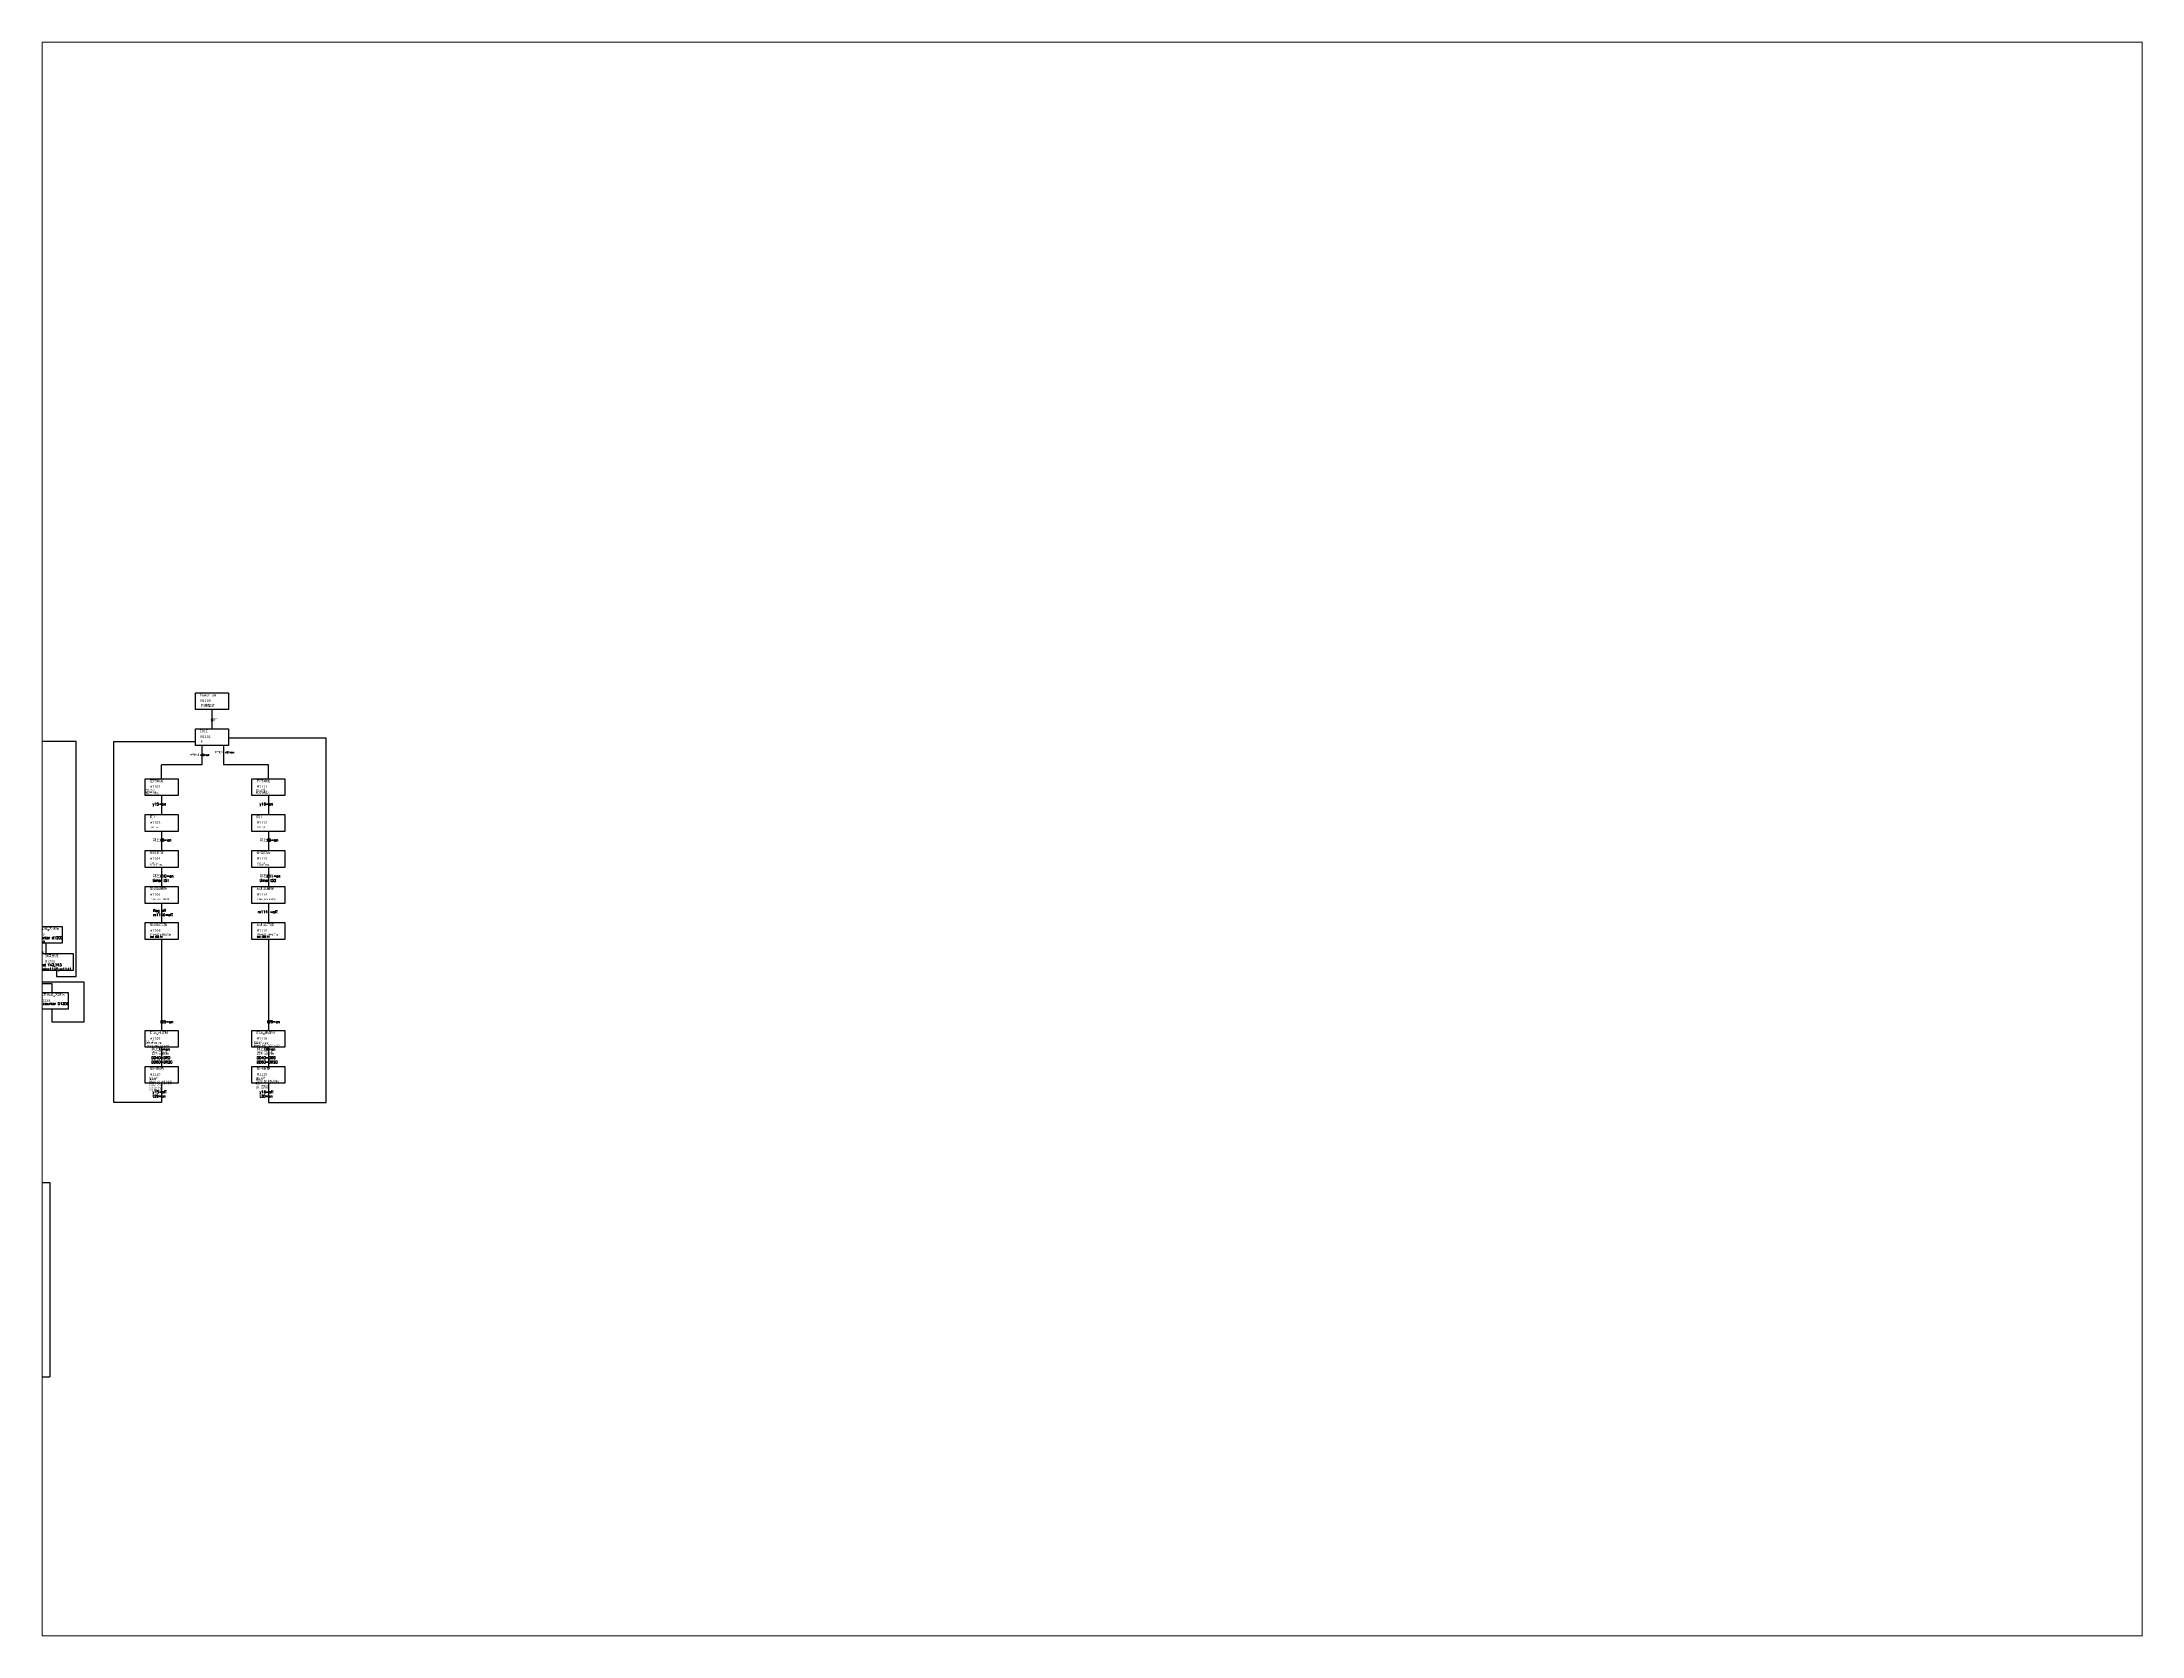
# Paper-space layout '配置1' of a CAD drawing. Extents: x 26 to 231, y 20 to 176.
# The model-space entities are those that its viewports show. They can reach past a viewport. Long polylines and large blocks are cut down to what shows.
import ezdxf

# ---------------------------------------------------------------- set-up
doc = ezdxf.new("R2010")
doc.units = 0
doc.layers.add('標尺寸層', color=3, linetype='CONTINUOUS')

msp = doc.modelspace()

# ---------------------------------------------------------------- linework, layer by layer
at = {"layer": '標尺寸層', "color": 7}
for p, q in [((100.2, 180.1), (100.2, 169)), ((21.4, 161.6), (-92.4, 161.6)), ((21.4, 25.1), (21.4, 161.6)), ((43.1, -48), (43.1, 161.5)), ((43.1, 161.5), (90.6, 161.5)), ((94.3, 159.2), (94.3, 148.1)), ((106.8, 159.2), (106.8, 148.1)), ((166.6, 163.5), (109.8, 163.5)), ((166.6, -48), (166.6, 163.5)), ((94.3, 148.1), (70.9, 148.1)), ((70.9, 140), (70.9, 148.1)), ((133, 148.1), (106.8, 148.1)), ((133, 140), (133, 148.1)), ((70.9, 130.3), (70.9, 119.2)), ((133, 130.3), (133, 119.2)), ((70.9, 109.4), (70.9, 98.3)), ((133, 109.4), (133, 98.3)), ((70.9, 88.5), (70.9, 77.4)), ((133, 88.5), (133, 77.4)), ((70.9, 67.6), (70.9, 56.5)), ((133, 67.6), (133, 56.5)), ((-1.9, 21.9), (-1.9, 39.6)), ((-1.9, 39.6), (1.7, 39.6)), ((1.7, 39.6), (1.7, 38.5)), ((3.7, 44.5), (3.7, 38.5)), ((70.9, 46.7), (70.9, -6.2)), ((133, 46.7), (133, -6.2)), ((9.9, 28.7), (9.9, 25.1)), ((9.9, 25.1), (21.4, 25.1)), ((-10.1, 21.1), (7.1, 21.1)), ((25.9, 21.9), (-1.9, 21.9)), ((7.1, 21.1), (7.1, 16.3)), ((25.9, -1.1), (25.9, 21.9)), ((7.1, 6.2), (7.1, -1.1)), ((7.1, -1.1), (25.9, -1.1)), ((70.9, -15.9), (70.9, -27.1)), ((133, -15.9), (133, -27.1)), ((70.9, -48), (43.1, -48)), ((70.9, -36.8), (70.9, -48)), ((133, -36.8), (133, -48)), ((133, -48), (166.6, -48)), ((-154.2, -94.4), (6, -94.4)), ((6, -94.4), (6, -207.4)), ((-142.1, -207.4), (6, -207.4))]:
    msp.add_line(p, q, dxfattribs=at)
for points in [[(90.6, 189.9), (109.8, 189.9), (109.8, 180.1), (90.6, 180.1)], [(90.6, 169), (109.8, 169), (109.8, 159.2), (90.6, 159.2)], [(61.4, 140), (80.5, 140), (80.5, 130.3), (61.4, 130.3)], [(123.4, 140), (142.6, 140), (142.6, 130.3), (123.4, 130.3)], [(61.4, 119.2), (80.5, 119.2), (80.5, 109.4), (61.4, 109.4)], [(123.4, 119.2), (142.6, 119.2), (142.6, 109.4), (123.4, 109.4)], [(61.4, 98.3), (80.5, 98.3), (80.5, 88.5), (61.4, 88.5)], [(123.4, 98.3), (142.6, 98.3), (142.6, 88.5), (123.4, 88.5)], [(61.4, 77.4), (80.5, 77.4), (80.5, 67.6), (61.4, 67.6)], [(123.4, 77.4), (142.6, 77.4), (142.6, 67.6), (123.4, 67.6)], [(-5.9, 54.2), (13.2, 54.2), (13.2, 44.5), (-5.9, 44.5)], [(61.4, 56.5), (80.5, 56.5), (80.5, 46.7), (61.4, 46.7)], [(123.4, 56.5), (142.6, 56.5), (142.6, 46.7), (123.4, 46.7)], [(0.4, 38.5), (19.5, 38.5), (19.5, 28.7), (0.4, 28.7)], [(-2.5, 15.9), (16.7, 15.9), (16.7, 6.2), (-2.5, 6.2)], [(61.4, -6.2), (80.5, -6.2), (80.5, -15.9), (61.4, -15.9)], [(123.4, -6.2), (142.6, -6.2), (142.6, -15.9), (123.4, -15.9)], [(61.4, -27.1), (80.5, -27.1), (80.5, -36.8), (61.4, -36.8)], [(123.4, -27.1), (142.6, -27.1), (142.6, -36.8), (123.4, -36.8)]]:
    msp.add_lwpolyline(points, close=True, dxfattribs=at)

# ---------------------------------------------------------------- texts
at = {"layer": '標尺寸層', "color": 7, "char_height": 1.5, "width": 14.259, "attachment_point": 1}
for s, insert in [('Power on', (93.2, 189.3)), ('IDLE', (93.2, 168.4)), ('{\\Fromanc,chineset|c136;左門鎖定}', (64, 139.4)), ('{\\Fromanc,chineset|c136;右門鎖定}', (126, 139.4)), ('{\\Fromanc,chineset|c136;向上}', (64, 118.5)), ('{\\Fromanc,chineset|c136;向上}', (126, 118.5)), ('{\\Fromanc,chineset|c136;移位向左}', (64, 97.7)), ('{\\Fromanc,chineset|c136;移位向右}', (126, 97.7)), ('{\\Fromanc,chineset|c136;左測試開始}', (64, 76.8)), ('{\\Fromanc,chineset|c136;右測試開始}', (126, 76.8)), ('{\\Fromanc,chineset|c136;正常完成,大排氣}', (-3.3, 53.6)), ('{\\Fromanc,chineset|c136;左測試完成}', (64, 55.9)), ('{\\Fromanc,chineset|c136;右測試完成}', (126, 55.9)), ('{\\Fromanc,chineset|c136;排氣完成}', (3, 37.8)), ('{\\Fromanc,chineset|c136;異常完成,大排氣}', (0.1, 15.3)), ('{\\Fromanc,chineset|c136;向上,搬資料}', (64, -6.8)), ('{\\Fromanc,chineset|c136;向上,搬資料}', (126, -6.8)), ('{\\Fromanc,chineset|c136;左門解鎖}', (64, -27.7)), ('{\\Fromanc,chineset|c136;左門解鎖}', (126, -27.7))]:
    msp.add_mtext(s, dxfattribs=dict(at, insert=insert))
at = {"layer": '標尺寸層', "color": 5, "char_height": 1.5, "width": 14.259, "attachment_point": 1}
for s, insert in [('M1100', (93.6, 186)), ('M1101', (93.6, 165.1)), ('M1102', (64.4, 136.2)), ('M1111', (126.4, 136.2)), ('M1103', (64.4, 115.3)), ('M1112', (126.4, 115.3)), ('M1104', (64.4, 94.4)), ('M1113', (126.4, 94.4)), ('M1105', (64.4, 73.5)), ('M1114', (126.4, 73.5)), ('M1239', (-2.9, 50.4)), ('M1106', (64.4, 52.6)), ('M1115', (126.4, 52.6)), ('M1250', (3.3, 34.6)), ('M1238', (0.5, 12)), ('M1109', (64.4, -10.1)), ('M1118', (126.4, -10.1)), ('M1110', (64.4, -30.9)), ('M1119', (126.4, -30.9))]:
    msp.add_mtext(s, dxfattribs=dict(at, insert=insert))
at = {"layer": '標尺寸層', "color": 1, "char_height": 1.5, "attachment_point": 1}
for s, insert, width in [('{\\Fromanc,chineset|c136;門鎖程式}', (93.6, 183.1), 14.259), ('P', (93.6, 162.2), 14.259), ('{\\Fromanc,chineset|c136;rst counter d1200\\P清異常bit}', (-5.2, 48.4), 22.801), ('{\\Fromanc,chineset|c136;rst Y42,Y43\\Prstm1140,m1141}', (1.1, 32.6), 22.801), ('{\\Fromanc,chineset|c136;rst counter D1200}', (-1.7, 10.1), 22.801)]:
    msp.add_mtext(s, dxfattribs=dict(at, insert=insert, width=width))
at = {"layer": '標尺寸層', "color": 2, "attachment_point": 1}
for s, insert, char_height, width in [('{\\Fromanc,chineset|c136;條件}', (99.4, 174.8), 1.5, 14.259), ('{\\Fromanc,chineset|c136;左門檢知 x20=on}', (87.3, 154.3), 1, 14.259), ('{\\Fromanc,chineset|c136;右門檢知 x21=on}', (101.8, 155.8), 1, 14.259), ('{\\Fromanc,chineset|c136;y15=on}', (65.8, 126), 1.5, 14.259), ('{\\Fromanc,chineset|c136;y16=on}', (127.9, 126), 1.5, 14.259), ('{\\Fromanc,chineset|c136;到上X6=on}', (65.8, 105.1), 1.5, 14.259), ('{\\Fromanc,chineset|c136;到上X6=on}', (127.9, 105.1), 1.5, 14.259), ('{\\Fromanc,chineset|c136;到左X10=on\\Ptimer t51}', (65.8, 84.2), 1.5, 14.259), ('{\\Fromanc,chineset|c136;到右X11=on\\Ptimer t52}', (127.9, 84.2), 1.5, 14.259), ('{\\Fromanc,chineset|c136;flag off m1140=off}', (66, 64.2), 1.5, 14.259), ('{\\Fromanc,chineset|c136;m1141=off}', (126.8, 63.4), 1.5, 14.259), ('{\\Fromanc,chineset|c136;conter>=k}', (-16.2, 28.5), 1.5, 24.488), ('{\\Fromanc,chineset|c136;t25=on}', (70.2, -0.4), 1.5, 14.259), ('{\\Fromanc,chineset|c136;t26=on}', (132.2, -0.4), 1.5, 14.259), ('{\\Fromanc,chineset|c136;到上X6=on\\P資料已複製DD40=DR0\\PDD60=DR20}', (65, -16.3), 1.5, 14.259), ('{\\Fromanc,chineset|c136;到上X6=on\\P資料已複製DD40=DR0\\PDD60=DR20}', (126.2, -16.3), 1.5, 14.259), ('{\\Fromanc,chineset|c136;y15=off\\Pt29=on}', (65.8, -41.1), 1.5, 14.259), ('{\\Fromanc,chineset|c136;y16=off\\Pt30=on}', (127.9, -41.1), 1.5, 14.259), ('{\\Fromanc,chineset|c136;氣排完 D198<5 D242<5}', (-26.9, -51.8), 1.5, 24.488)]:
    msp.add_mtext(s, dxfattribs=dict(at, insert=insert, char_height=char_height, width=width))
at = {"layer": '標尺寸層', "color": 1, "char_height": 1, "attachment_point": 1}
for s, insert, width, line_spacing_factor in [('set y15\\Pcallp p2\\P{\\Fromanc,chineset|c136;測試資料填入}', (61.4, 134.3), 19.151, 0.72), ('set y16\\Pcallp p2\\P{\\Fromanc,chineset|c136;測試資料填入}', (125.6, 134.3), 14.259, 0.6), ('RST y2', (64.4, 112.4), 14.259, 0.72), ('rst y2', (126.4, 112.4), 14.259, 0.6), ('set y3\\Ptimer t51', (64.4, 91.5), 14.259, 0.6), ('set y4\\Ptimer t52', (126.4, 91.5), 14.259, 0.6), ('flag set m1140', (64.4, 70.6), 14.259, 0.6), ('flag set m1141', (126.4, 70.6), 14.259, 0.6), ('{\\Fromanc,chineset|c136;把無選用的資料清除\\Pout t25 k1}', (64.4, 49.8), 14.259, 0.6), ('{\\Fromanc,chineset|c136;把無選用的資料清除\\Pout t26 k1}', (126.4, 49.8), 14.259, 0.6), ('rst y2\\P{\\Fromanc,chineset|c136;複製資料到}R{\\Fromanc,chineset|c136;區\\P}bmovp d40 r0 k200', (62.1, -11.6), 19.151, 0.9), ('rst y2\\P{\\Fromanc,chineset|c136;複製資料到}R{\\Fromanc,chineset|c136;區\\P}bmovp D40 r200 k200', (124.5, -12), 18.057, 0.72), ('rst y15\\P{\\Fromanc,chineset|c136;清資料}\\Pfmovp k0 d40 k120\\Pfmovp k0 d260 k20\\Ptimer t29\\Prst m5001\\Pset M1460', (63.6, -32.9), 25.929, 0.72), ('rst y16\\P{\\Fromanc,chineset|c136;清資料}\\Pfmovp k0 d40 k120\\Pfmovp k0 d260 k20\\Pt30\\Pset M5001\\Pset m1460', (125.6, -32.9), 21.089, 0.6)]:
    msp.add_mtext(s, dxfattribs=dict(at, insert=insert, width=width, line_spacing_factor=line_spacing_factor))

psp = doc.layouts.new('配置1')

# ---------------------------------------------------------------- viewports
at = {"layer": '標尺寸層'}
psp.add_viewport(center=(128.5, 97.5), size=(205.6, 156), view_center_point=(611.37, 104.98), view_height=925.5311, dxfattribs=at)

doc.saveas('drawing.dxf')
